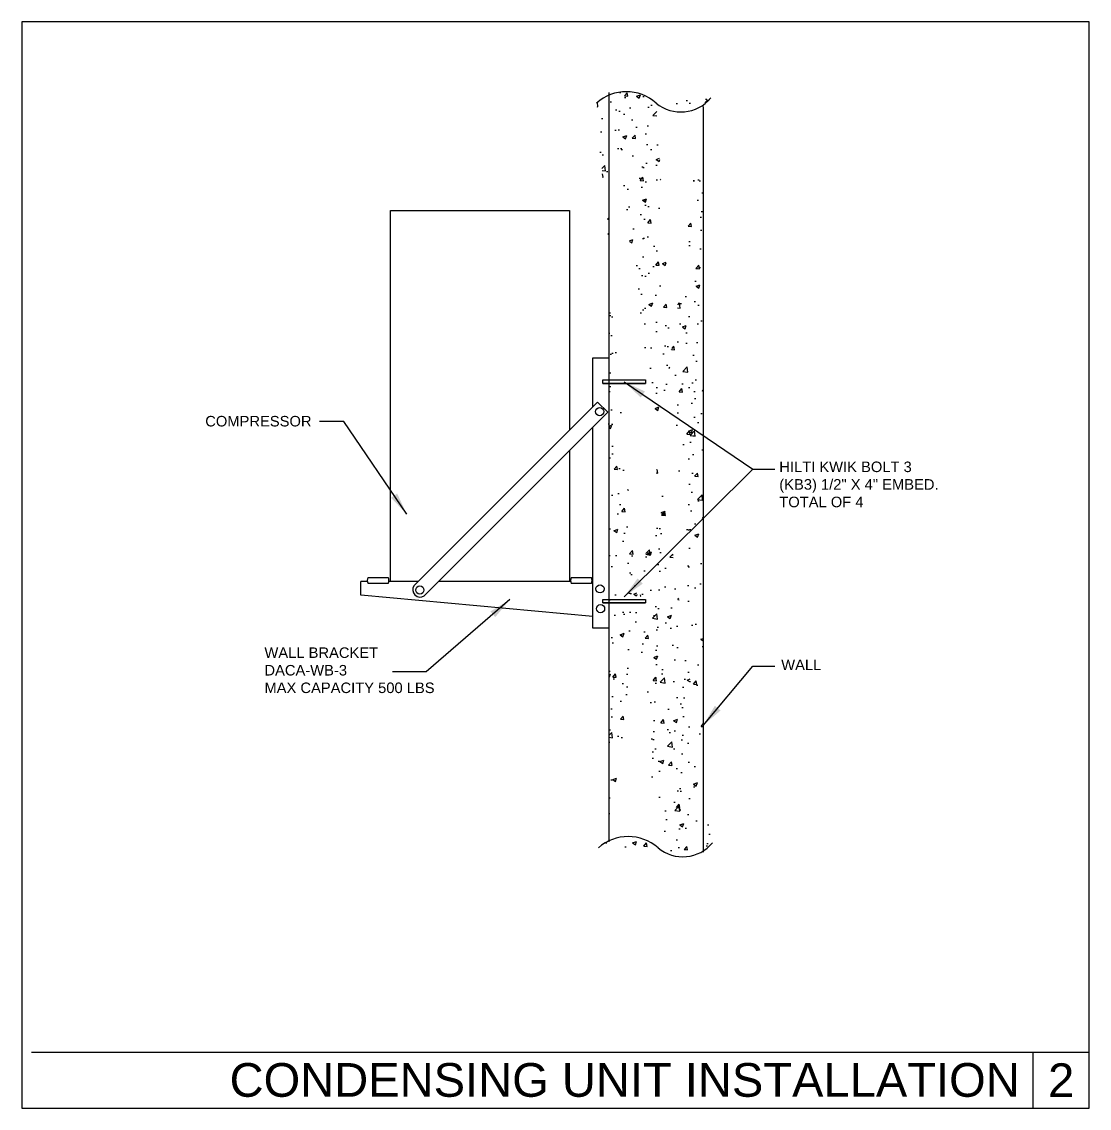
# Model space of a CAD drawing. Header units: inches. Extents: x -22 to 145, y -20 to 61.
# Drawn here: x 64.53 to 74.03, y 17.68 to 27.35 of the extents above; entities that cross this region are included whole.
import ezdxf
from ezdxf.enums import TextEntityAlignment as Align

# ---------------------------------------------------------------- set-up
doc = ezdxf.new("R2010")
doc.units = ezdxf.units.IN
doc.header["$MEASUREMENT"] = 0
for name, color, linetype in [('GEC_BORDER', 2, 'Continuous'), ('M-DET-MEDIUM', 3, 'Continuous'), ('M-DET-THIN', 9, 'Continuous'), ('M-DET-TXT', 2, 'Continuous'), ('M-DET-WIDE', 255, 'Continuous')]:
    doc.layers.add(name, color=color, linetype=linetype)
doc.styles.add('ARC-TEXT', font='arial.ttf', dxfattribs={"width": 1.00018, "height": 0.0938})
doc.styles.get("Standard").update_dxf_attribs({"font": 'arial.ttf'})
doc.styles.add('TITLE1', font='arial.ttf')
doc.dimstyles.new('Standard 2', dxfattribs={"dimtxt": 0.18, "dimasz": 0.18, "dimexe": 0.18, "dimexo": 0.0625, "dimgap": 0.09, "dimtad": 0, "dimtih": 1, "dimtoh": 1, "dimdec": 4, "dimzin": 0, "dimdsep": 46, "dimtxsty": 'Standard', "dimcen": 0.09, "dimadec": 0, "dimazin": 0, "dimtfac": 1, "dimtdec": 4, "dimtofl": 0, "dimtmove": 0, "dimatfit": 3, "dimfxl": 1, "dimtolj": 1, "dimtzin": 0, "dimarcsym": 0})

msp = doc.modelspace()

# ---------------------------------------------------------------- hatches: boundary and pattern name
at = {"layer": 'M-DET-THIN'}
h = msp.add_hatch(dxfattribs=at)
h.set_pattern_fill('AR-CONC', color=9, scale=0.05)
h.set_pattern_definition([(50, (376.28613, 29.85396), (0.3586301, -0.03137607), [0.0375, -0.4125]), (355, (376.28613, 29.85396), (-0.06937567, 0.37609607), [0.03, -0.33]), (100.45144, (376.316, 29.85135), (0.28925442, 0.34472), [0.0318701, -0.35057106]), (46.1842, (376.28613, 29.95396), (0.53362067, -0.08275964), [0.05625, -0.61875]), (96.63564, (376.3306, 29.94706), (0.467331, 0.4870593), [0.0478052, -0.5258569]), (351.18416, (376.28613, 29.95396), (0.467331, 0.4870593), [0.045, -0.495]), (21, (376.33613, 29.92896), (0.29845353, -0.20130945), [0.0375, -0.4125]), (326, (376.33613, 29.92896), (0.12165767, 0.36257502), [0.03, -0.33]), (71.45144, (376.361, 29.9122), (0.4201112, 0.16126558), [0.0318701, -0.35057106]), (37.5, (376.28613, 29.85396), (0.00607993, 0.166446927), [0, -0.326, 0, -0.335, 0, -0.33125]), (7.5, (376.28613, 29.85396), (0.13153477, 0.19720586), [0, -0.191, 0, -0.3185, 0, -0.12625]), (327.5, (376.17463, 29.85396), (0.26691122, -0.011277436), [0, -0.125, 0, -0.39, 0, -0.5175]), (317.5, (376.12463, 29.85396), (0.29159308, 0.0500525), [0, -0.1625, 0, -0.259, 0, -0.3675])])
edge = h.paths.add_edge_path()
edge.add_line((69.75837, 26.71891), (69.75837, 20.05115))
edge.add_line((70.59853, 26.59489), (70.59853, 19.95779))
edge.add_arc((70.39921, 26.89126), 0.34586, 230.490967, 320.375245)
edge.add_arc((69.91388, 26.32672), 0.39875, 48.294611, 131.705389)
edge.add_arc((69.93049, 19.69802), 0.39875, 48.294611, 131.705389)
edge.add_arc((70.41581, 20.26256), 0.34586, 230.490967, 320.375245)

# ---------------------------------------------------------------- linework, layer by layer
at = {"layer": 'GEC_BORDER', "color": 3}
for p, q in [((64.62148, 18.17848), (74.03358, 18.17848)), ((73.53358, 17.67848), (73.53358, 18.17848))]:
    msp.add_line(p, q, dxfattribs=at)
at = {"layer": 'GEC_BORDER', "color": 5}
msp.add_line((73.53358, 17.67848), (73.53358, 18.17848), dxfattribs=at)
at = {"layer": 'GEC_BORDER', "color": 3}
msp.add_lwpolyline([(64.53358, 17.67848), (74.03358, 17.67848), (74.03358, 27.34848), (64.53358, 27.34848)], close=True, dxfattribs=at)
at = {"layer": 'M-DET-MEDIUM'}
for p, q in [((69.75837, 26.71891), (69.75837, 20.05115)), ((70.59853, 26.59489), (70.59853, 19.95779)), ((68.02497, 22.33078), (69.65703, 23.96284)), ((69.65703, 23.96284), (69.74954, 23.87369)), ((68.1158, 22.23995), (69.74954, 23.87369)), ((67.55202, 22.24537), (67.55202, 22.36708)), ((67.60932, 22.36708), (67.55202, 22.36708)), ((68.06127, 22.36708), (67.80066, 22.36708)), ((69.41785, 22.36708), (68.24292, 22.36708)), ((69.61546, 22.36708), (69.60919, 22.36708)), ((69.61546, 22.0537), (67.55202, 22.24537))]:
    msp.add_line(p, q, dxfattribs=at)
for points in [[(69.61546, 23.92126), (69.61546, 24.35737), (69.75837, 24.35737), (69.75837, 21.95128), (69.61546, 21.95128), (69.61546, 23.73961)], [(67.61526, 22.40275), (67.79472, 22.40275)], [(67.79472, 22.35009), (67.79472, 22.35009), (67.61526, 22.35009)], [(69.42379, 22.40275), (69.60325, 22.40275)], [(69.60325, 22.35009), (69.60325, 22.35009), (69.42379, 22.35009)]]:
    msp.add_lwpolyline(points, dxfattribs=at)
for centre, radius, start, end in [((69.91388, 26.32672), 0.39875, 48.294611, 131.705389), ((70.39921, 26.89126), 0.34586, 230.490967, 320.375245), ((67.66331, 22.37642), 0.05479, 151.281822, 208.718178), ((67.74667, 22.37642), 0.05479, 331.281822, 28.718178), ((69.47184, 22.37642), 0.05479, 151.281822, 208.718178), ((69.5552, 22.37642), 0.05479, 331.281822, 28.718178), ((68.07871, 22.29369), 0.0653, 145.390903, 304.609097), ((69.93049, 19.69802), 0.39875, 48.294611, 131.705389), ((70.41581, 20.26256), 0.34586, 230.490967, 320.375245)]:
    msp.add_arc(centre, radius, start, end, dxfattribs=at)
at = {"layer": 'M-DET-THIN', "color": 9}
for centre in [(69.67667, 23.87845), (68.07664, 22.29073), (69.67977, 22.30072), (69.68476, 22.1247)]:
    msp.add_circle(centre, 0.0363, dxfattribs=at)
at = {"layer": 'M-DET-WIDE'}
for p, q in [((69.70615, 24.16036), (70.08464, 24.16036)), ((69.70615, 24.12974), (70.08464, 24.12974)), ((69.70615, 22.2072), (70.08464, 22.2072)), ((69.70615, 22.17658), (70.08464, 22.17658))]:
    msp.add_line(p, q, dxfattribs=at)
for points in [[(68.06127, 22.36708), (67.81528, 22.36708), (67.81528, 25.66853), (69.40946, 25.66853), (69.40946, 23.71526)], [(69.40946, 23.53361), (69.40946, 22.36708), (68.24292, 22.36708)]]:
    msp.add_lwpolyline(points, dxfattribs=at)
for points in [[(69.70615, 24.16036), (70.08464, 24.16036), (70.08464, 24.12974), (69.70615, 24.12974)], [(69.70615, 22.2072), (70.08464, 22.2072), (70.08464, 22.17658), (69.70615, 22.17658)]]:
    msp.add_lwpolyline(points, close=True, dxfattribs=at)

# ---------------------------------------------------------------- texts
at = {"layer": 'M-DET-TXT', "style": 'TITLE1'}
msp.add_text('2', height=0.3, dxfattribs=at).set_placement((73.78358, 17.92848), align=Align.MIDDLE_CENTER)
at = {"layer": 'M-DET-TXT'}
for s, insert, char_height, width, attachment_point, style in [('COMPRESSOR', (66.16662, 23.84021), 0.09375, 5.6304676, 1, 'ARC-TEXT'), ('HILTI KWIK BOLT 3\\P(KB3) 1/2" X 4" EMBED.\\PTOTAL OF 4', (71.275, 23.43406), 0.09375, 5.6304676, 1, 'ARC-TEXT'), ('WALL BRACKET\\PDACA-WB-3 \\PMAX CAPACITY 500 LBS', (66.69342, 21.78006), 0.09375, 5.6304676, 1, 'ARC-TEXT'), ('WALL', (71.29221, 21.6716), 0.09375, 5.6304676, 1, 'ARC-TEXT'), ('CONDENSING UNIT INSTALLATION   ', (73.41487, 17.92848), 0.3, 9.078125, 6, 'TITLE1')]:
    msp.add_mtext(s, dxfattribs=dict(at, insert=insert, char_height=char_height, width=width, attachment_point=attachment_point, style=style))

# ---------------------------------------------------------------- leaders
for points in [[(69.8954, 24.14319), (71.04059, 23.36737), (71.23588, 23.36737)], [(67.95998, 22.96551), (67.39853, 23.79043), (67.18225, 23.79043)], [(69.8954, 22.23022), (71.04059, 23.36737), (71.23588, 23.36737)], [(68.87726, 22.20528), (68.13281, 21.56367), (67.83165, 21.56367)], [(70.59853, 21.08624), (71.04059, 21.61337), (71.23588, 21.61337)]]:
    msp.add_leader(points, dimstyle='Standard 2', override={"dimscale": 1, "dimasz": 0.2}, dxfattribs=at)

doc.saveas('drawing.dxf')
